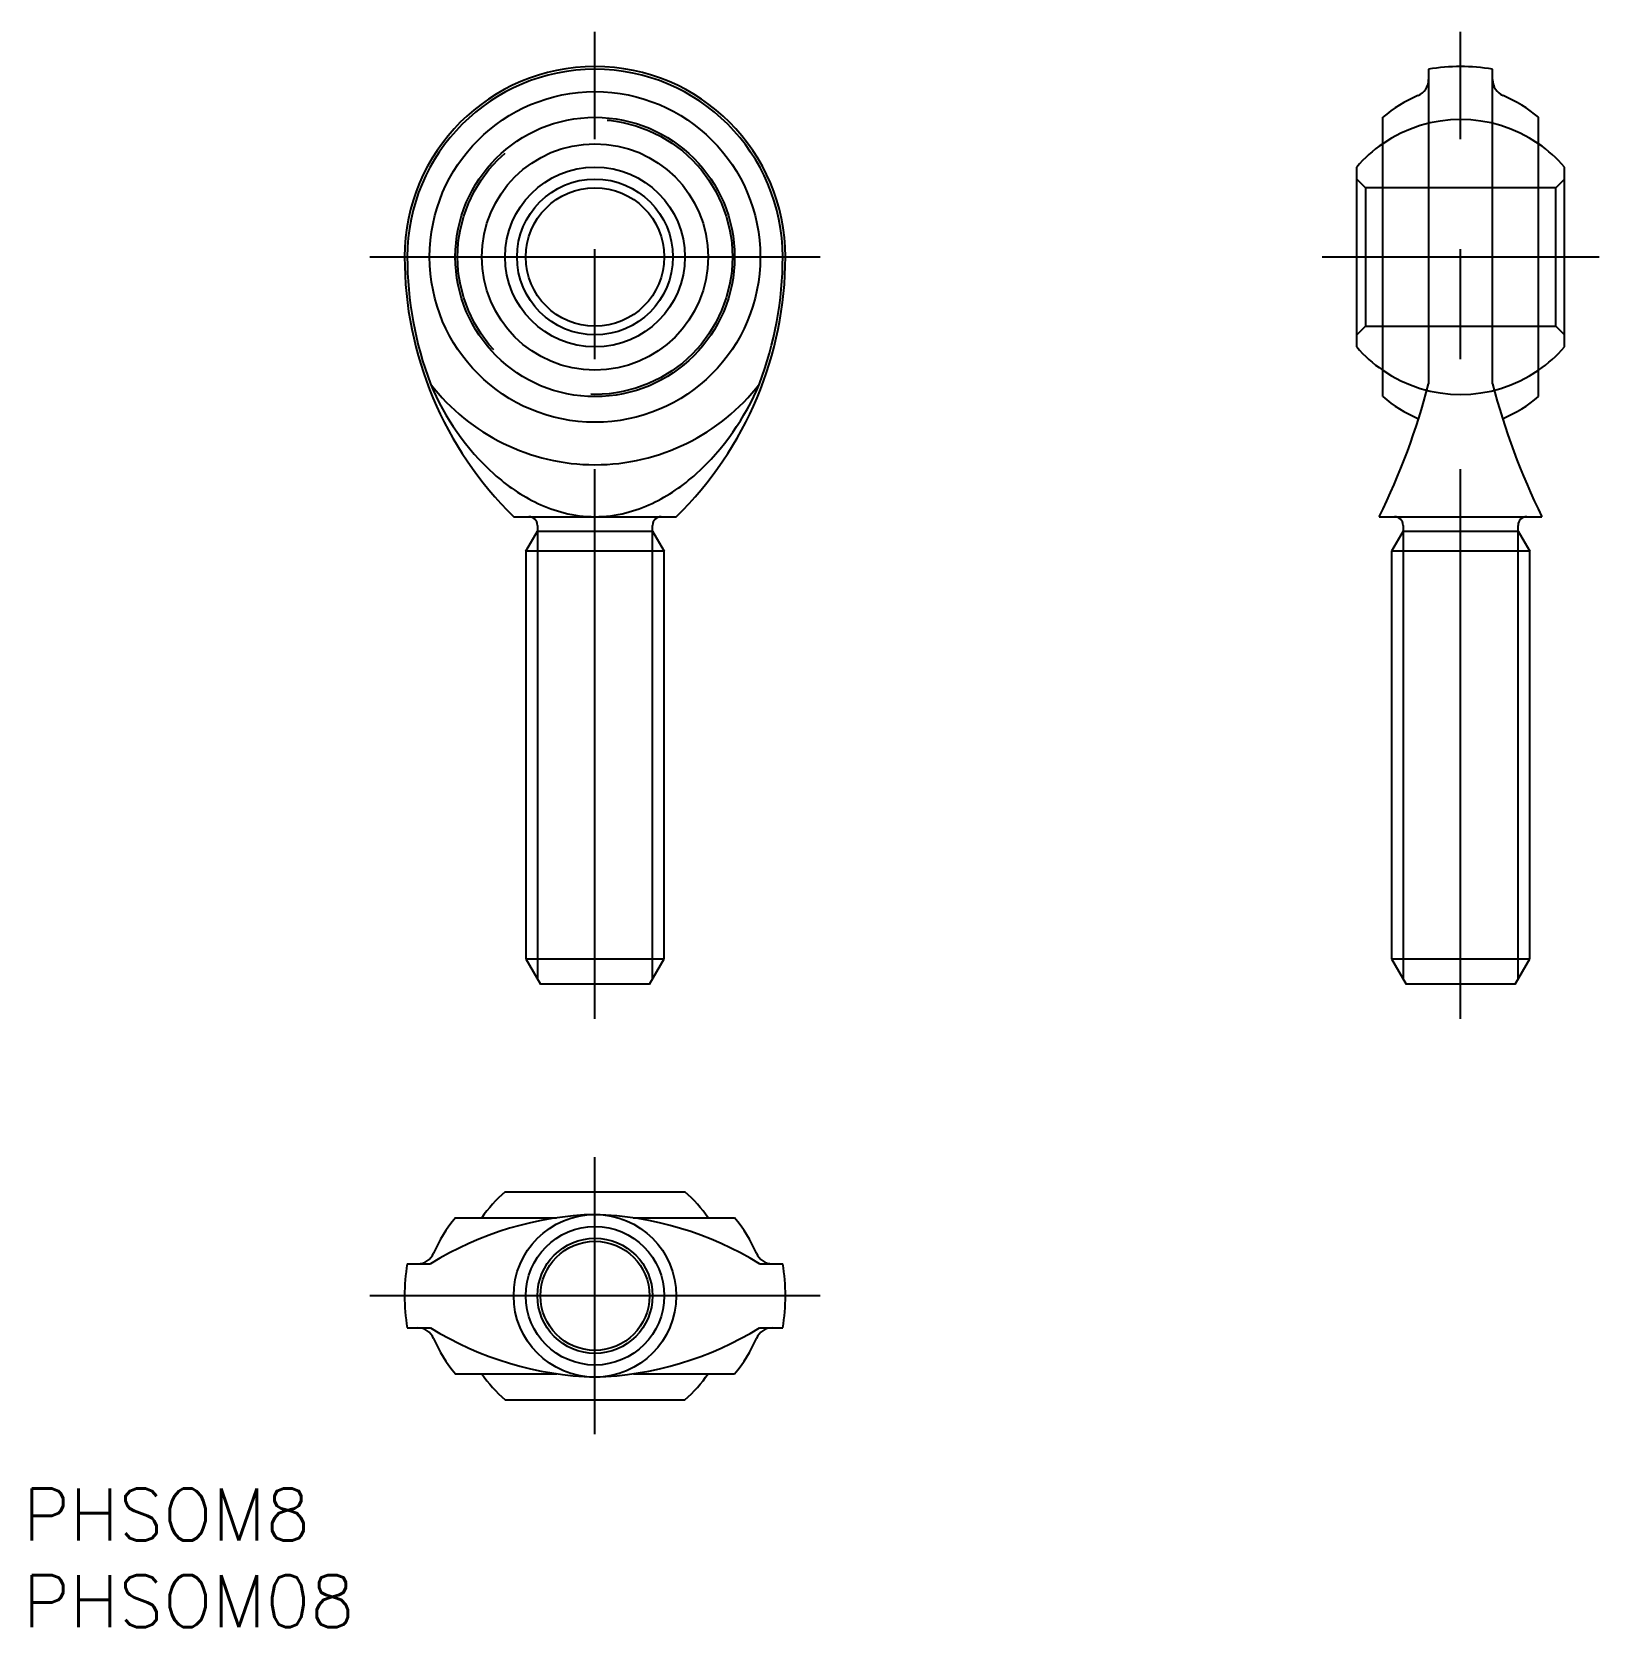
# Model space of a CAD drawing. Extents: x -32.5 to 58, y -19.1 to 73.
import ezdxf

# ---------------------------------------------------------------- set-up
doc = ezdxf.new("R2010")
doc.units = 0
doc.linetypes.add('CENTER', pattern=[50.8, 31.75, -6.35, 6.35, -6.35])
doc.linetypes.add('DASHED', pattern=[19.05, 12.7, -6.35])
doc.layers.get('0').update_dxf_attribs({"linetype": 'CONTINUOUS'})
doc.layers.add('CENTER', color=1, linetype='CENTER')
doc.styles.get("Standard").update_dxf_attribs({"font": 'txt.shx', "height": 3, "bigfont": 'bigfont.shx'})

msp = doc.modelspace()

# ---------------------------------------------------------------- linework, layer by layer
at = {"color": 7, "linetype": 'CONTINUOUS'}
for p, q in [((48.15, 70.843), (48.15, 52.669)), ((51.85, 52.669), (51.85, 70.843)), ((45.5, 51.933), (45.5, 68.067)), ((54.5, 51.933), (54.5, 68.067)), ((44, 54.803), (44, 65.197)), ((56, 54.803), (56, 65.197)), ((-4.697, 45), (4.697, 45)), ((-3.323, 44.5), (-3.323, 44.172)), ((3.324, 44.172), (3.324, 44.5)), ((45.303, 45), (54.697, 45)), ((46.676, 44.5), (46.676, 44.172)), ((53.323, 44.172), (53.323, 44.5)), ((-4, 43), (-3.323, 44.172)), ((-3.323, 44.172), (3.324, 44.172)), ((3.324, 44.172), (4, 43)), ((46.676, 44.172), (46, 43)), ((46.676, 44.172), (53.323, 44.172)), ((53.323, 44.172), (54, 43)), ((-4, 43), (-4, 19.472)), ((4, 43), (-4, 43)), ((4, 19.472), (4, 43)), ((46, 43), (46, 19.472)), ((54, 43), (46, 43)), ((54, 19.472), (54, 43)), ((-4, 19.472), (4, 19.472)), ((-4, 19.472), (-3.15, 18)), ((3.15, 18), (4, 19.472)), ((46, 19.472), (54, 19.472)), ((46, 19.472), (46.85, 18)), ((53.15, 18), (54, 19.472)), ((3.15, 18), (-3.15, 18)), ((53.15, 18), (46.85, 18)), ((-5.197, 6), (5.197, 6)), ((-8.067, 4.5), (-2.225, 4.5)), ((2.213, 4.5), (8.067, 4.5)), ((-10.843, 1.85), (-9.5, 1.85)), ((9.5, 1.85), (10.843, 1.85)), ((-10.843, -1.85), (-9.5, -1.85)), ((9.5, -1.85), (10.843, -1.85)), ((-8.067, -4.5), (-2.213, -4.5)), ((2.225, -4.5), (8.067, -4.5)), ((-5.197, -6), (5.197, -6))]:
    msp.add_line(p, q, dxfattribs=at)
at = {"color": 3, "linetype": 'DASHED'}
for p, q in [((44.5, 64), (44, 64.5)), ((55.5, 64), (56, 64.5)), ((44.5, 64), (44.5, 56)), ((55.5, 64), (44.5, 64)), ((55.5, 56), (55.5, 64)), ((44.5, 56), (44, 55.5)), ((44.5, 56), (55.5, 56)), ((55.5, 56), (56, 55.5))]:
    msp.add_line(p, q, dxfattribs=at)
at = {"color": 3, "linetype": 'CONTINUOUS'}
for p, q in [((-3.323, 44.172), (-3.323, 18.301)), ((3.324, 18.301), (3.324, 44.172)), ((46.676, 44.172), (46.676, 18.301)), ((53.323, 18.301), (53.323, 44.172))]:
    msp.add_line(p, q, dxfattribs=at)
at = {"color": 7, "linetype": 'CONTINUOUS'}
for centre, radius in [((0, 60), 9.55), ((0, 60), 8.067), ((0, 60), 6.539), ((0, 60), 5.197), ((0, 60), 4.5), ((0, 60), 4), ((0, 0), 4.697), ((0, 0), 4), ((0, 0), 3.15)]:
    msp.add_circle(centre, radius, dxfattribs=at)
at = {"color": 3, "linetype": 'DASHED'}
msp.add_circle((0, 60), 7.938, dxfattribs=at)
at = {"color": 3, "linetype": 'CONTINUOUS'}
msp.add_circle((0, 0), 3.324, dxfattribs=at)
at = {"color": 7, "linetype": 'CONTINUOUS'}
for centre, radius, start, end in [((0, 60), 11, 0, 180), ((50, 60), 11, 80.31788, 99.68212), ((0, 60), 10.843, 0, 180), ((47.15, 70.242), 1, 292.91802, 0), ((52.85, 70.242), 1, 180, 247.08198), ((50.63, 62.01), 7.938, 112.91802, 130.26679), ((49.37, 62.01), 7.938, 49.73321, 67.08198), ((50, 60), 7.938, 124.53636, 139.10455), ((50, 60), 7.938, 40.89545, 55.46364), ((10, 60), 21, 180, 225.58469), ((9.829, 59.998), 20.672, 179.99531, 200.76566), ((-10, 60), 21, 314.41531, 0), ((-9.825, 59.998), 20.668, 339.23245, 0.00658), ((50, 60), 7.938, 220.89545, 235.46364), ((50, 60), 7.938, 304.53636, 319.10455), ((0, 60), 12, 217.65512, 322.34488), ((4.095, 58.349), 14.735, 202.6757, 227.56241), ((-4.095, 58.349), 14.735, 312.43759, 337.3243), ((9.845, 62.526), 39.553, 333.69829, 345.56972), ((90.124, 62.514), 39.52, 194.42531, 206.30669), ((50.63, 57.99), 7.938, 229.73321, 247.08198), ((49.37, 57.99), 7.938, 292.91802, 310.26679), ((47.15, 49.758), 1, 64.73741, 67.08198), ((52.85, 49.758), 1, 112.91802, 115.2704), ((1.309, 55.398), 10.677, 227.90932, 244.41136), ((-1.309, 55.398), 10.677, 295.58864, 312.09068), ((0.265, 53.314), 8.346, 244.69425, 255.80406), ((0.01, 52.319), 7.319, 255.82752, 269.91854), ((-0.01, 52.319), 7.319, 270.08146, 284.17248), ((-0.265, 53.314), 8.346, 284.19594, 295.30575), ((-3.823, 44.5), 0.5, 0, 90), ((3.824, 44.5), 0.5, 90, 180), ((46.176, 44.5), 0.5, 0, 90), ((53.823, 44.5), 0.5, 90, 180), ((0, 0), 7.938, 130.89545, 145.46364), ((0, 0), 7.938, 34.53636, 49.10455), ((0.58, -14.512), 19.218, 91.72817, 121.63502), ((-0.601, -14.585), 19.291, 58.42272, 88.2141), ((-2.01, -0.63), 7.937, 139.73321, 157.08198), ((2.01, -0.63), 7.938, 22.91802, 40.26679), ((0, 0), 11, 170.31788, 189.68212), ((-10.242, 2.85), 1, 270, 337.08198), ((10.242, 2.85), 1, 202.91802, 270), ((0, 0), 11, 350.31788, 9.68212), ((-10.242, -2.85), 1, 22.91802, 90), ((0.601, 14.585), 19.291, 238.42272, 268.2141), ((-2.01, 0.63), 7.937, 202.91802, 220.26679), ((-0.58, 14.512), 19.218, 271.72817, 301.63502), ((2.01, 0.63), 7.938, 319.73321, 337.08198), ((10.242, -2.85), 1, 90, 157.08198), ((0, 0), 7.938, 214.53636, 229.10455), ((0, 0), 7.938, 310.89545, 325.46364)]:
    msp.add_arc(centre, radius, start, end, dxfattribs=at)
at = {"color": 3, "linetype": 'DASHED'}
for start, end in [(55.46364, 124.53636), (235.46364, 304.53636)]:
    msp.add_arc((50, 60), 7.938, start, end, dxfattribs=at)
at = {"layer": 'CENTER', "color": 1, "linetype": 'CENTER'}
for p, q in [((0, 16), (0, 73)), ((50, 16), (50, 73)), ((-13, 60), (13, 60)), ((42, 60), (58, 60)), ((0, -8), (0, 8)), ((13, 0), (-13, 0))]:
    msp.add_line(p, q, dxfattribs=at)

# ---------------------------------------------------------------- texts
at = {"color": 7, "linetype": 'CONTINUOUS'}
for s, p in [('PHSOM8', (-33.04, -14.135)), ('PHSOM08', (-33.04, -19.135))]:
    msp.add_text(s, height=3, dxfattribs=at).set_placement(p)

doc.saveas('drawing.dxf')
